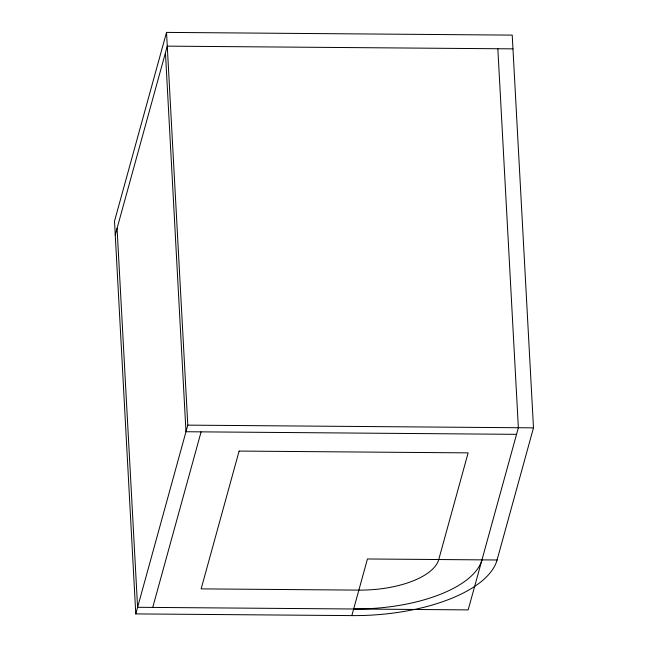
<?xml version="1.0" encoding="UTF-8"?>
<svg xmlns="http://www.w3.org/2000/svg" width="648" height="648" viewBox="0 0 648 648"><rect width="100%" height="100%" fill="white"/><g stroke="black" fill="none" stroke-linecap="round" stroke-linejoin="round"><path stroke-width="0.97" d="M166.528 32.4L114.51 221.171L135.78 613.907L351.84 615.6A130.726 56.279 -3.1 0 0 497.081 559.985L533.49 427.85L512.22 35.114L166.528 32.4L187.799 425.137L135.78 613.907M115.255 234.916L167.273 46.146L512.965 48.859M152.726 607.419L201.099 431.86M351.84 615.6L367.44 558.973L497.081 559.985M187.799 425.137L533.49 427.85M516.545 434.338L185.976 431.738L165.451 52.755M497.842 48.738L518.368 427.729L468.172 609.89L137.595 607.298L117.069 228.307M481.958 559.872A115.474 49.71 -3.1 0 1 353.654 608.99M239.112 451.073L201.139 588.878L358.862 590.117A71.904 30.95 -3.1 0 0 438.745 559.532L468.131 452.871L239.112 451.073"/></g></svg>
